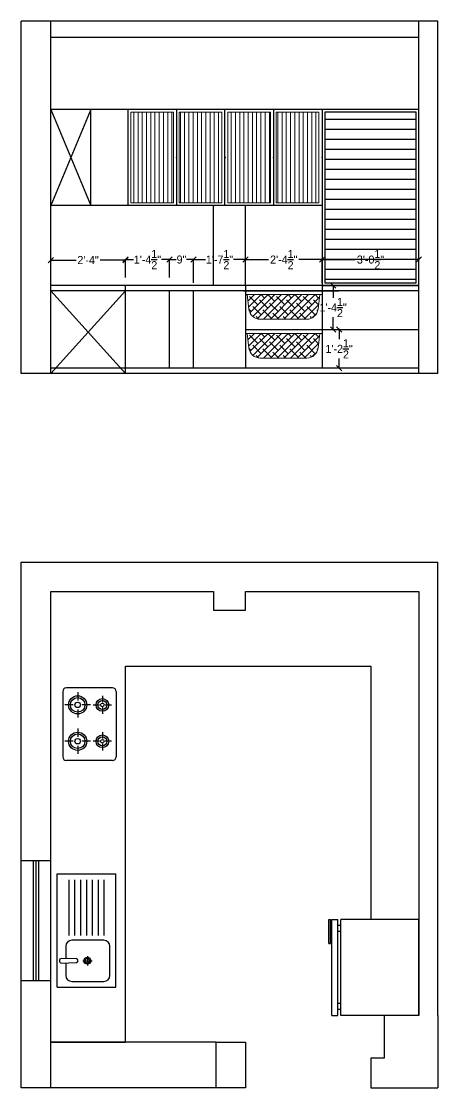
# Model space of a CAD drawing. Header units: inches. Extents: x -2624 to 3682, y -673 to 3670.
# Drawn here: x 3220.5 to 3376.5, y 1065.8 to 1465.4 of the extents above; entities that cross this region are included whole.
import ezdxf

# ---------------------------------------------------------------- set-up
doc = ezdxf.new("R2010")
doc.units = ezdxf.units.IN
doc.header["$MEASUREMENT"] = 0
for name, color, linetype in [('EQUIP', 5, 'Continuous'), ('IEL-HATCH-002', 7, 'Continuous'), ('SAN', 5, 'Continuous')]:
    doc.layers.add(name, color=color, linetype=linetype)
doc.styles.add('HEMI', font='stylu.ttf')
doc.styles.get("Standard").update_dxf_attribs({"font": 'arial.ttf'})
doc.dimstyles.get("Standard").update_dxf_attribs({"dimtxt": 0.18, "dimasz": 0.18, "dimexe": 0.18, "dimexo": 0.0625, "dimgap": 0.09, "dimtad": 0, "dimtih": 1, "dimtoh": 1, "dimdec": 0, "dimzin": 0, "dimdsep": 46, "dimlunit": 4, "dimtxsty": 'Standard', "dimcen": 0.09, "dimadec": 0, "dimazin": 0, "dimtfac": 1, "dimtdec": 0, "dimtofl": 0, "dimtmove": 0, "dimatfit": 3, "dimfxl": 1, "dimtolj": 1, "dimtzin": 0, "dimarcsym": 0})

# ---------------------------------------------------------------- blocks, each defined once
blk = doc.blocks.new('WG')
at = {"layer": 'SAN', "color": 18, "true_color": 0x000000}
for p, q in [((4231.065638550973, 652.5319430328256), (4231.065638550973, 623.281943032826)), ((4267.065638550973, 652.5319430328259), (4231.065638550973, 652.531943032826)), ((4267.065638550973, 652.5319430328259), (4267.065638550973, 623.281943032826)), ((4267.065638550973, 623.281943032826), (4231.065638550973, 623.281943032826)), ((4267.065638550973, 622.1569430328259), (4231.065638550973, 622.1569430328259)), ((4231.065638550973, 619.9069430328261), (4231.065638550973, 622.1569430328259)), ((4267.065638550973, 619.9069430328261), (4231.065638550973, 619.9069430328261)), ((4233.315638550973, 623.281943032826), (4233.315638550973, 622.1569430328259)), ((4235.003138550973, 619.3444430328258), (4235.003138550973, 619.9069430328261)), ((4235.565638550973, 623.281943032826), (4235.565638550973, 622.1569430328259)), ((4236.128138550973, 619.3444430328258), (4236.128138550973, 619.9069430328261)), ((4262.565638550973, 623.281943032826), (4262.565638550973, 622.1569430328259)), ((4264.815638550973, 623.281943032826), (4264.815638550973, 622.1569430328259)), ((4267.065638550973, 619.9069430328261), (4267.065638550973, 622.1569430328259)), ((4240.065638550973, 619.3444430328258), (4231.065638550973, 619.3444430328258)), ((4231.065638550973, 618.781943032826), (4231.065638550973, 619.3444430328258)), ((4240.065638550973, 618.781943032826), (4231.065638550973, 618.781943032826)), ((4240.065638550973, 618.781943032826), (4240.065638550973, 619.3444430328258))]:
    blk.add_line(p, q, dxfattribs=at)
blk = doc.blocks.new('RGB')
at = {"layer": 'EQUIP', "color": 18, "true_color": 0x000000}
for p, q in [((4240.949396927213, 653.78338388839), (4240.949396927213, 636.5086947636133)), ((4242.312052364825, 655.146039326002), (4266.811849972455, 655.146039326002)), ((4247.352780533489, 651.0205015579319), (4247.352780533489, 653.4051485737574)), ((4260.979334909605, 653.4051485737574), (4260.979334909605, 651.0205015579319)), ((4268.174505410067, 653.78338388839), (4268.174505410067, 636.5086947636133)), ((4243.946141939463, 649.9985099797243), (4246.330788955281, 649.9985099797243)), ((4247.352780533489, 646.5918713856992), (4247.352780533489, 648.9765184015167)), ((4248.374772111703, 649.9985099797243), (4250.759419127522, 649.9985099797243)), ((4257.572696315579, 649.9985099797243), (4259.957343331397, 649.9985099797243)), ((4260.979334909605, 648.9765184015167), (4260.979334909605, 646.5918713856992)), ((4262.001326487813, 649.9985099797243), (4264.38597350363, 649.9985099797243)), ((4247.352780533489, 645.5151090936006), (4247.352780533489, 642.4491343589701)), ((4260.979334909605, 645.5151090936006), (4260.979334909605, 642.4491343589701)), ((4242.583486501853, 640.7458150619574), (4245.649461236476, 640.7458150619574)), ((4249.056099830508, 640.7458150619574), (4252.122074565132, 640.7458150619574)), ((4256.210040877962, 640.7458150619574), (4259.276015612592, 640.7458150619574)), ((4262.682654206617, 640.7458150619574), (4265.748628941248, 640.7458150619574)), ((4247.352780533489, 639.0424957649448), (4247.352780533489, 635.9765210303221)), ((4260.979334909605, 639.0424957649448), (4260.979334909605, 635.9765210303221)), ((4242.312052364825, 635.1460393260013), (4266.811849972455, 635.1460393260013))]:
    blk.add_line(p, q, dxfattribs=at)
for centre, radius in [((4247.352780533489, 649.9985099797243), 2.384647015819859), ((4247.352780533489, 649.9985099797243), 1.703319297014185), ((4260.979334909605, 649.9985099797243), 2.384647015819859), ((4260.979334909605, 649.9985099797243), 1.703319297014185), ((4247.352780533489, 649.9985099797243), 0.6813277188056739), ((4260.979334909605, 649.9985099797243), 0.6813277188056739), ((4247.352780533489, 640.7458150619574), 3.40663859402837), ((4247.352780533489, 640.7458150619574), 2.725310875222696), ((4260.979334909605, 640.7458150619574), 3.40663859402837), ((4260.979334909605, 640.7458150619574), 2.725310875222696), ((4247.352780533489, 640.7458150619574), 1.021991578208511), ((4260.979334909605, 640.7458150619574), 1.021991578208511)]:
    blk.add_circle(centre, radius, dxfattribs=at)
for centre, start, end in [((4242.312052364825, 653.78338388839), 90, 180), ((4266.811849972455, 653.78338388839), 0, 90), ((4242.312052364825, 636.5086947636133), 180, 270), ((4266.811849972455, 636.5086947636133), 270, 0)]:
    blk.add_arc(centre, 1.362655437611348, start, end, dxfattribs=at)
blk = doc.blocks.new('SINK')
at = {"layer": 'SAN', "color": 18, "true_color": 0x000000}
for p, q in [((4279.259619133049, 624.3091743788965), (4321.764469464816, 624.3091743788965)), ((4279.259619133049, 624.3091743788965), (4279.259619133049, 602.3091743788964)), ((4321.764469464816, 624.3091743788965), (4321.764469464816, 602.3091743788964)), ((4319.564469464816, 619.9091743788973), (4298.731315340232, 619.9091743788973)), ((4319.564469464816, 617.7091743788975), (4298.731315340232, 617.7091743788975)), ((4319.564469464816, 615.5091743788976), (4298.731315340232, 615.5091743788976)), ((4290.970670386439, 612.9304205113132), (4287.450670386438, 612.9304205113132)), ((4289.210670386438, 614.6904205113128), (4289.210670386438, 611.1704205113128)), ((4319.564469464816, 613.3091743788978), (4298.731315340232, 613.3091743788978)), ((4319.564469464816, 611.1091743788971), (4298.731315340232, 611.1091743788971)), ((4319.564469464816, 608.9091743788973), (4298.731315340232, 608.9091743788973)), ((4319.564469464816, 606.7091743788974), (4298.731315340232, 606.7091743788974)), ((4279.259619133049, 602.3091743788964), (4321.764469464816, 602.3091743788964))]:
    blk.add_line(p, q, dxfattribs=at)
blk.add_lwpolyline([(4288.410412534103, 621.0091743788963), (4283.659619133049, 621.0091743788963, 0.4142135623730951), (4281.459619133049, 618.8091743788965), (4281.459619133049, 606.7091743788974, 0.4142135623730951), (4283.659619133049, 604.5091743788976), (4294.659619133049, 604.5091743788976, 0.4142135623730951), (4296.859619133049, 606.7091743788974), (4296.859619133049, 618.8091743788965, 0.4142135623730951), (4294.659619133049, 621.0091743788963), (4290.035096446127, 621.0091743788963)], format="xyb", dxfattribs=at)
blk.add_lwpolyline([(4288.340477867223, 622.8037110730555), (4288.566450074419, 617.0052217720398, 0.8993600647135429), (4289.8790589174, 617.0052217779169), (4290.105031107933, 622.803711073522, 0.708919732404312)], format="xyb", close=True, dxfattribs=at)
for radius in [1.320000000000005, 0.8800000000000037]:
    blk.add_circle((4289.210670386438, 612.9304205113132), radius, dxfattribs=at)
blk = doc.blocks.new('_Oblique')
at = {"color": 0, "linetype": 'ByBlock', "lineweight": -2}
blk.add_line((-0.5, -0.5), (0.5, 0.5), dxfattribs=at)
blk = doc.blocks.new('*D153')
at = {"color": 254, "lineweight": -2, "transparency": 16777216}
for p, q in [((3231.531101937773, 1369.434130840076), (3231.531101937773, 1376.144279863172)), ((3259.531101937773, 1369.434130840076), (3259.531101937773, 1376.144279863172))]:
    blk.add_line(p, q, dxfattribs=at)
at = {"color": 5, "lineweight": -2, "transparency": 16777216}
for p, q in [((3231.531101937773, 1375.964279863172), (3241.043224924596, 1375.964279863172)), ((3259.531101937773, 1375.964279863172), (3250.01897895095, 1375.964279863172))]:
    blk.add_line(p, q, dxfattribs=at)
at = {"layer": 'Defpoints', "color": 0, "transparency": 16777216}
for p in [(3231.531101937773, 1375.964279863172), (3231.531101937773, 1366.434130840076), (3259.531101937773, 1366.434130840076)]:
    blk.add_point(p, dxfattribs=at)
at = {"color": 5, "lineweight": -2, "transparency": 16777216, "xscale": 2, "yscale": 2, "zscale": 2, "rotation": 180}
blk.add_blockref('_Oblique', (3231.531101937773, 1375.964279863172), dxfattribs=at)
at = {"color": 5, "lineweight": -2, "transparency": 16777216, "xscale": 2, "yscale": 2, "zscale": 2}
blk.add_blockref('_Oblique', (3259.531101937773, 1375.964279863172), dxfattribs=at)
at = {"color": 5, "transparency": 16777216, "insert": (3245.531101937773, 1375.964279863172), "char_height": 3, "attachment_point": 5, "style": 'HEMI'}
blk.add_mtext('\\A1;2\'-4"', dxfattribs=at)
blk = doc.blocks.new('*D161')
at = {"color": 254, "lineweight": -2, "transparency": 16777216}
for p, q in [((3259.531101937773, 1369.434130840076), (3259.531101937773, 1376.324279863172)), ((3276.031101937768, 1369.434130840076), (3276.031101937768, 1376.324279863172))]:
    blk.add_line(p, q, dxfattribs=at)
at = {"color": 5, "lineweight": -2, "transparency": 16777216}
for p, q in [((3259.531101937773, 1376.144279863172), (3262.559696374081, 1376.144279863172)), ((3276.031101937768, 1376.144279863172), (3273.00250750146, 1376.144279863172))]:
    blk.add_line(p, q, dxfattribs=at)
at = {"layer": 'Defpoints', "color": 0, "transparency": 16777216}
for p in [(3276.031101937768, 1376.144279863172), (3259.531101937773, 1366.434130840076), (3276.031101937768, 1366.434130840076)]:
    blk.add_point(p, dxfattribs=at)
at = {"color": 5, "lineweight": -2, "transparency": 16777216, "xscale": 2, "yscale": 2, "zscale": 2, "rotation": 180}
blk.add_blockref('_Oblique', (3259.531101937773, 1376.144279863172), dxfattribs=at)
at = {"color": 5, "lineweight": -2, "transparency": 16777216, "xscale": 2, "yscale": 2, "zscale": 2}
blk.add_blockref('_Oblique', (3276.031101937768, 1376.144279863172), dxfattribs=at)
at = {"color": 5, "transparency": 16777216, "insert": (3267.78110193777, 1376.144279863172), "char_height": 3, "attachment_point": 5, "style": 'HEMI'}
blk.add_mtext('\\A1;1\'-4{\\H1x;\\S1/2;}"', dxfattribs=at)
blk = doc.blocks.new('*D162')
at = {"color": 254, "lineweight": -2, "transparency": 16777216}
for p, q in [((3276.031101937768, 1369.434130840076), (3276.031101937768, 1376.324279863172)), ((3285.031101937768, 1367.434130840076), (3285.031101937768, 1376.324279863172))]:
    blk.add_line(p, q, dxfattribs=at)
at = {"color": 5, "lineweight": -2, "transparency": 16777216}
for p, q in [((3276.031101937768, 1376.144279863172), (3278.589711015366, 1376.144279863172)), ((3285.031101937768, 1376.144279863172), (3282.472492860169, 1376.144279863172))]:
    blk.add_line(p, q, dxfattribs=at)
at = {"layer": 'Defpoints', "color": 0, "transparency": 16777216}
for p in [(3285.031101937768, 1376.144279863172), (3276.031101937768, 1366.434130840076), (3285.031101937768, 1364.434130840076)]:
    blk.add_point(p, dxfattribs=at)
at = {"color": 5, "lineweight": -2, "transparency": 16777216, "xscale": 2, "yscale": 2, "zscale": 2, "rotation": 180}
blk.add_blockref('_Oblique', (3276.031101937768, 1376.144279863172), dxfattribs=at)
at = {"color": 5, "lineweight": -2, "transparency": 16777216, "xscale": 2, "yscale": 2, "zscale": 2}
blk.add_blockref('_Oblique', (3285.031101937768, 1376.144279863172), dxfattribs=at)
at = {"color": 5, "transparency": 16777216, "insert": (3280.531101937768, 1376.144279863172), "char_height": 3, "attachment_point": 5, "style": 'HEMI'}
blk.add_mtext('\\A1;9"', dxfattribs=at)
blk = doc.blocks.new('*D163')
at = {"color": 254, "lineweight": -2, "transparency": 16777216}
for p, q in [((3285.031101937768, 1367.434130840076), (3285.031101937768, 1376.324279863172)), ((3304.531101937773, 1367.434130840076), (3304.531101937773, 1376.324279863172))]:
    blk.add_line(p, q, dxfattribs=at)
at = {"color": 5, "lineweight": -2, "transparency": 16777216}
for p, q in [((3285.031101937768, 1376.144279863172), (3289.559696374081, 1376.144279863172)), ((3304.531101937773, 1376.144279863172), (3300.00250750146, 1376.144279863172))]:
    blk.add_line(p, q, dxfattribs=at)
at = {"layer": 'Defpoints', "color": 0, "transparency": 16777216}
for p in [(3304.531101937773, 1376.144279863172), (3285.031101937768, 1364.434130840076), (3304.531101937773, 1364.434130840076)]:
    blk.add_point(p, dxfattribs=at)
at = {"color": 5, "lineweight": -2, "transparency": 16777216, "xscale": 2, "yscale": 2, "zscale": 2, "rotation": 180}
blk.add_blockref('_Oblique', (3285.031101937768, 1376.144279863172), dxfattribs=at)
at = {"color": 5, "lineweight": -2, "transparency": 16777216, "xscale": 2, "yscale": 2, "zscale": 2}
blk.add_blockref('_Oblique', (3304.531101937773, 1376.144279863172), dxfattribs=at)
at = {"color": 5, "transparency": 16777216, "insert": (3294.78110193777, 1376.144279863172), "char_height": 3, "attachment_point": 5, "style": 'HEMI'}
blk.add_mtext('\\A1;1\'-7{\\H1x;\\S1/2;}"', dxfattribs=at)
blk = doc.blocks.new('*D164')
at = {"color": 254, "lineweight": -2, "transparency": 16777216}
for p, q in [((3304.531101937773, 1367.434130840076), (3304.531101937773, 1376.324279863172)), ((3333.197768604452, 1367.434130840076), (3333.197768604452, 1376.324279863172))]:
    blk.add_line(p, q, dxfattribs=at)
at = {"color": 5, "lineweight": -2, "transparency": 16777216}
for p, q in [((3304.531101937773, 1376.144279863172), (3313.202692957789, 1376.144279863172)), ((3333.197768604452, 1376.144279863172), (3324.526177584436, 1376.144279863172))]:
    blk.add_line(p, q, dxfattribs=at)
at = {"layer": 'Defpoints', "color": 0, "transparency": 16777216}
for p in [(3333.197768604452, 1376.144279863172), (3304.531101937773, 1364.434130840076), (3333.197768604452, 1364.434130840076)]:
    blk.add_point(p, dxfattribs=at)
at = {"color": 5, "lineweight": -2, "transparency": 16777216, "xscale": 2, "yscale": 2, "zscale": 2, "rotation": 180}
blk.add_blockref('_Oblique', (3304.531101937773, 1376.144279863172), dxfattribs=at)
at = {"color": 5, "lineweight": -2, "transparency": 16777216, "xscale": 2, "yscale": 2, "zscale": 2}
blk.add_blockref('_Oblique', (3333.197768604452, 1376.144279863172), dxfattribs=at)
at = {"color": 5, "transparency": 16777216, "insert": (3318.864435271113, 1376.144279863172), "char_height": 3, "attachment_point": 5, "style": 'HEMI'}
blk.add_mtext('\\A1;2\'-4{\\H1x;\\S1/2;}"', dxfattribs=at)
blk = doc.blocks.new('*D165')
at = {"color": 254, "lineweight": -2, "transparency": 16777216}
for p, q in [((3333.197768604452, 1367.434130840076), (3333.197768604452, 1376.324279863172)), ((3369.531101937773, 1367.434130840076), (3369.531101937773, 1376.324279863172))]:
    blk.add_line(p, q, dxfattribs=at)
at = {"color": 5, "lineweight": -2, "transparency": 16777216}
for p, q in [((3333.197768604452, 1376.144279863172), (3345.610452840659, 1376.144279863172)), ((3369.531101937773, 1376.144279863172), (3357.118417701567, 1376.144279863172))]:
    blk.add_line(p, q, dxfattribs=at)
at = {"layer": 'Defpoints', "color": 0, "transparency": 16777216}
for p in [(3369.531101937773, 1376.144279863172), (3333.197768604452, 1364.434130840076), (3369.531101937773, 1364.434130840076)]:
    blk.add_point(p, dxfattribs=at)
at = {"color": 5, "lineweight": -2, "transparency": 16777216, "xscale": 2, "yscale": 2, "zscale": 2, "rotation": 180}
blk.add_blockref('_Oblique', (3333.197768604452, 1376.144279863172), dxfattribs=at)
at = {"color": 5, "lineweight": -2, "transparency": 16777216, "xscale": 2, "yscale": 2, "zscale": 2}
blk.add_blockref('_Oblique', (3369.531101937773, 1376.144279863172), dxfattribs=at)
at = {"color": 5, "transparency": 16777216, "insert": (3351.364435271113, 1376.144279863172), "char_height": 3, "attachment_point": 5, "style": 'HEMI'}
blk.add_mtext('\\A1;3\'-0{\\H1x;\\S1/2;}"', dxfattribs=at)
blk = doc.blocks.new('*D166')
at = {"color": 254, "lineweight": -2, "transparency": 16777216}
for p, q in [((3336.197768604454, 1366.434130840077), (3337.519698876669, 1366.434130840077)), ((3336.197768604453, 1349.934130840077), (3337.519698876669, 1349.934130840077))]:
    blk.add_line(p, q, dxfattribs=at)
at = {"color": 5, "lineweight": -2, "transparency": 16777216}
for p, q in [((3337.339698876669, 1366.434130840077), (3337.339698876669, 1361.854291894249)), ((3337.339698876669, 1349.934130840077), (3337.339698876669, 1354.513969785904))]:
    blk.add_line(p, q, dxfattribs=at)
at = {"layer": 'Defpoints', "color": 0, "transparency": 16777216}
for p in [(3333.197768604454, 1366.434130840077), (3333.197768604453, 1349.934130840077), (3337.339698876669, 1349.934130840077)]:
    blk.add_point(p, dxfattribs=at)
at = {"color": 5, "lineweight": -2, "transparency": 16777216, "xscale": 2, "yscale": 2, "zscale": 2}
for p, rotation in [((3337.339698876669, 1366.434130840077), 90), ((3337.339698876669, 1349.934130840077), 270)]:
    blk.add_blockref('_Oblique', p, dxfattribs=dict(at, rotation=rotation))
at = {"color": 5, "transparency": 16777216, "insert": (3337.339698876669, 1358.184130840076), "char_height": 3, "attachment_point": 5, "style": 'HEMI'}
blk.add_mtext('\\A1;1\'-4{\\H1x;\\S1/2;}"', dxfattribs=at)
blk = doc.blocks.new('*D167')
at = {"color": 5, "lineweight": -2, "transparency": 16777216}
for p, q in [((3339.591200539514, 1349.934130840077), (3339.591200539514, 1346.316956608744)), ((3339.591200539514, 1335.434130840077), (3339.591200539514, 1339.051305071409))]:
    blk.add_line(p, q, dxfattribs=at)
at = {"color": 254, "lineweight": -2, "transparency": 16777216}
for p, q in [((3339.858733740563, 1349.934130840077), (3339.771200539514, 1349.934130840077)), ((3339.858733740563, 1335.434130840077), (3339.771200539514, 1335.434130840077))]:
    blk.add_line(p, q, dxfattribs=at)
at = {"layer": 'Defpoints', "color": 0, "transparency": 16777216}
for p in [(3336.858733740563, 1349.934130840077), (3336.858733740563, 1335.434130840077), (3339.591200539514, 1335.434130840077)]:
    blk.add_point(p, dxfattribs=at)
at = {"color": 5, "lineweight": -2, "transparency": 16777216, "xscale": 2, "yscale": 2, "zscale": 2}
for p, rotation in [((3339.591200539514, 1349.934130840077), 90), ((3339.591200539514, 1335.434130840077), 270)]:
    blk.add_blockref('_Oblique', p, dxfattribs=dict(at, rotation=rotation))
at = {"color": 5, "transparency": 16777216, "insert": (3339.591200539514, 1342.684130840076), "char_height": 3, "attachment_point": 5, "style": 'HEMI'}
blk.add_mtext('\\A1;1\'-2{\\H1x;\\S1/2;}"', dxfattribs=at)

msp = doc.modelspace()

# ---------------------------------------------------------------- hatches: boundary and pattern name
at = {"layer": 'IEL-HATCH-002', "lineweight": 5, "true_color": 0xadddf7, "transparency": 33554687}
h = msp.add_hatch(dxfattribs=at)
h.set_pattern_fill('ANSI31', color=141, scale=0.5, angle=45)
h.set_pattern_definition([(90, (-56600.36897238606, -3807.904287796882), (-1.5875, 0), [])])
h.paths.add_polyline_path([(3313.864435271116, 1431.434130840064), (3297.864435271116, 1431.434130840064), (3297.864435271116, 1397.434130840064), (3313.864435271116, 1397.434130840064)])
h.paths.add_polyline_path([(3332.03110193778, 1431.434130840079), (3316.03110193778, 1431.434130840079), (3316.03110193778, 1397.434130840079), (3332.03110193778, 1397.434130840079)])
h.paths.add_polyline_path([(3295.69776860443, 1431.43413084009), (3279.69776860443, 1431.43413084009), (3279.69776860443, 1397.43413084009), (3295.69776860443, 1397.43413084009)])
h.paths.add_polyline_path([(3277.53110193778, 1431.434130840079), (3261.53110193778, 1431.434130840079), (3261.53110193778, 1397.434130840079), (3277.53110193778, 1397.434130840079)])
at = {"layer": 'IEL-HATCH-002', "true_color": 0x000000, "transparency": 33554687}
h = msp.add_hatch(dxfattribs=at)
h.set_pattern_fill('ANSI31', color=18, scale=30, angle=135)
h.set_pattern_definition([(180, (0, 0), (-2.220446049250313e-16, -3.75), [])])
h.paths.add_polyline_path([(3368.531101937773, 1431.434130840076), (3334.197768604452, 1431.434130840076), (3334.197768604452, 1367.434130840076), (3368.531101937773, 1367.434130840076)])
at = {"layer": 'IEL-HATCH-002', "lineweight": 5, "true_color": 0xae9490, "transparency": 33554687}
h = msp.add_hatch(dxfattribs=at)
h.set_pattern_fill('ANSI38', color=253, scale=14.28571428571352)
h.set_pattern_definition([(45, (-24751.63448510808, 6527.381283389692), (-1.262690680690196, 1.262690680690196), []), (135, (-24751.63448510808, 6527.381283389692), (-3.788072042070588, 1.262690680690197), [4.464285714285476, -2.678571428571286])])
h.paths.add_polyline_path([(3331.714300831565, 1357.580552705979), (3332.338621712621, 1363.005559411505), (3305.174334229432, 1363.005559411505), (3305.775265338318, 1357.597244018908, 0.3821615378152151), (3310.034766437999, 1353.784813285146), (3327.45668746602, 1353.78481328516, 0.3810389828892007)])
h = msp.add_hatch(dxfattribs=at)
h.set_pattern_fill('ANSI38', color=253, scale=14.28571428571352)
h.set_pattern_definition([(45, (-24751.63448510808, 6512.833906190921), (-1.262690680690196, 1.262690680690196), []), (135, (-24751.63448510808, 6512.833906190921), (-3.788072042070588, 1.262690680690197), [4.464285714285476, -2.678571428571286])])
h.paths.add_polyline_path([(3331.714300831565, 1343.033175507207), (3332.338621712621, 1348.458182212733), (3305.174334229432, 1348.458182212733), (3305.775265338318, 1343.049866820136, 0.3821615378152151), (3310.034766437999, 1339.237436086374), (3327.45668746602, 1339.237436086388, 0.3810389828892007)])

# ---------------------------------------------------------------- linework, layer by layer
at = {"color": 18, "true_color": 0x000000}
for p, q in [((3220.531101937773, 1333.434130840076), (3220.531101937773, 1465.434130840076)), ((3376.531101937773, 1465.434130840076), (3220.531101937773, 1465.434130840076)), ((3231.531101937773, 1333.434130840076), (3231.531101937773, 1465.434130840076)), ((3369.531101937773, 1333.434130840076), (3369.531101937773, 1465.434130840076)), ((3376.531101937773, 1333.434130840076), (3376.531101937773, 1465.434130840076)), ((3369.531101937773, 1459.434130840076), (3231.531101937773, 1459.434130840076)), ((3369.531101937773, 1459.434130840076), (3231.531101937773, 1459.434130840076)), ((3369.531101937773, 1432.434130840076), (3231.531101937773, 1432.434130840076)), ((3246.531101937788, 1396.434130840077), (3246.53110193778, 1432.434130840076)), ((3260.531101937788, 1396.43413084008), (3260.53110193778, 1432.434130840079)), ((3296.781101937773, 1396.434130840076), (3296.781101937773, 1432.434130840076)), ((3333.197768604452, 1396.434130840076), (3231.531101937773, 1396.434130840076)), ((3292.531101937773, 1366.434130840076), (3292.531101937773, 1396.434130840076)), ((3304.531101937773, 1366.434130840076), (3304.531101937773, 1396.434130840076)), ((3333.197768604452, 1396.434130840076), (3333.197768604452, 1366.434130840076)), ((3369.531101937773, 1366.434130840076), (3231.531101937773, 1366.434130840076)), ((3369.531101937773, 1364.434130840076), (3231.531101937773, 1364.434130840076)), ((3259.531101937773, 1364.434130840076), (3231.531101937773, 1333.434130840076)), ((3259.531101937773, 1333.434130840076), (3231.531101937773, 1364.434130840076)), ((3259.531101937773, 1333.434130840076), (3259.531101937773, 1366.434130840076)), ((3276.031101937768, 1335.434130840076), (3276.031101937768, 1364.434130840076)), ((3285.031101937768, 1335.434130840076), (3285.031101937768, 1364.434130840076)), ((3304.531101937773, 1366.434130840076), (3304.531101937773, 1335.434130840076)), ((3333.197768604452, 1366.434130840076), (3333.197768604452, 1335.434130840076)), ((3333.197768604452, 1349.934130840076), (3369.531101937773, 1349.934130840076)), ((3369.531101937773, 1335.434130840076), (3231.531101937773, 1335.434130840076)), ((3376.531101937773, 1333.434130840076), (3220.531101937773, 1333.434130840076)), ((3220.531101937773, 1065.778524324116), (3220.531101937773, 1262.778524324116)), ((3220.531101937773, 1262.778524324116), (3376.531101937773, 1262.778524324116)), ((3376.531101937773, 1092.778524324116), (3376.531101937773, 1262.778524324116)), ((3231.531101937773, 1150.778524324116), (3231.531101937773, 1251.778524324116)), ((3231.531101937773, 1251.778524324116), (3292.531101937773, 1251.778524324116)), ((3292.531101937773, 1251.778524324116), (3292.531101937773, 1244.778524324116)), ((3304.531101937773, 1244.778524324116), (3304.531101937773, 1251.778524324116)), ((3304.531101937773, 1251.778524324116), (3369.531101937773, 1251.778524324116)), ((3369.531101937773, 1251.778524324116), (3369.531101937773, 1092.778524324116)), ((3292.531101937773, 1244.778524324116), (3304.531101937773, 1244.778524324116)), ((3333.531101937773, 1223.778524324116), (3351.531101937773, 1223.778524324116)), ((3351.531101937773, 1223.778524324116), (3351.531101937773, 1128.778524324116)), ((3231.531101937773, 1150.778524324116), (3220.531101937773, 1150.778524324116)), ((3231.531101937773, 1065.778524324116), (3231.531101937773, 1150.778524324116)), ((3231.531101937773, 1105.778524324116), (3220.531101937773, 1105.778524324116)), ((3356.531101937773, 1092.778524324116), (3356.531101937773, 1076.778524324116)), ((3293.531101937773, 1082.778524324116), (3231.531101937773, 1082.778524324116)), ((3293.531101937773, 1065.778524324116), (3293.531101937773, 1082.778524324116)), ((3293.531101937773, 1082.778524324116), (3304.531101937773, 1082.778524324116)), ((3304.531101937773, 1082.778524324116), (3304.531101937773, 1065.778524324116)), ((3356.531101937773, 1076.778524324116), (3351.531101937773, 1076.778524324116)), ((3351.531101937773, 1076.778524324116), (3351.531101937773, 1065.778524324116)), ((3293.531101937773, 1065.778524324116), (3220.531101937773, 1065.778524324116)), ((3304.531101937773, 1065.778524324116), (3293.531101937773, 1065.778524324116)), ((3351.531101937773, 1065.778524324116), (3376.531101937773, 1065.778524324116))]:
    msp.add_line(p, q, dxfattribs=at)
for p, q in [((3231.531101937773, 1432.434130840076), (3246.531101937788, 1396.434130840076)), ((3246.53110193778, 1432.434130840076), (3231.531101937773, 1396.434130840076)), ((3278.69776860443, 1432.434130840076), (3278.697768604452, 1396.434130840076)), ((3315.03110193778, 1432.434130840076), (3315.03110193778, 1396.434130840076)), ((3333.19776860443, 1432.434130840076), (3333.197768604452, 1396.434130840076)), ((3351.531101937773, 1364.434130840076), (3259.531101937773, 1364.434130840076)), ((3303.756477971026, 1364.434130840076), (3333.761393769102, 1364.434130840076)), ((3320.531101937773, 1364.434130840076), (3339.531101937795, 1364.434130840076)), ((3304.531101937773, 1349.934130840076), (3333.197768604452, 1349.934130840075)), ((3376.531101937773, 1092.778524324116), (3376.531101937773, 1065.778524324116))]:
    msp.add_line(p, q)
at = {"lineweight": 5}
for p, q in [((3304.531101937773, 1363.005559411505), (3333.197768604452, 1363.005559411505)), ((3304.531101937773, 1348.458182212733), (3333.197768604452, 1348.458182212733))]:
    msp.add_line(p, q, dxfattribs=at)
at = {"color": 143, "true_color": 0x7aafdf}
for p, q in [((3225.031101937773, 1105.778524324116), (3225.031101937773, 1150.778524324116)), ((3226.031101937773, 1105.778524324116), (3226.031101937773, 1150.778524324116)), ((3227.031101937773, 1105.778524324116), (3227.031101937773, 1150.778524324116))]:
    msp.add_line(p, q, dxfattribs=at)
at = {"lineweight": 5}
for points in [[(3261.53110193778, 1431.434130840079), (3277.53110193778, 1431.434130840079), (3277.53110193778, 1397.434130840079), (3261.53110193778, 1397.434130840079)], [(3279.69776860443, 1431.43413084009), (3295.69776860443, 1431.43413084009), (3295.69776860443, 1397.43413084009), (3279.69776860443, 1397.43413084009)], [(3297.864435271116, 1431.434130840064), (3313.864435271116, 1431.434130840064), (3313.864435271116, 1397.434130840064), (3297.864435271116, 1397.434130840064)], [(3316.03110193778, 1431.434130840079), (3332.03110193778, 1431.434130840079), (3332.03110193778, 1397.434130840079), (3316.03110193778, 1397.434130840079)]]:
    msp.add_lwpolyline(points, close=True, dxfattribs=at)
at = {"color": 18, "true_color": 0x000000}
for points in [[(3333.197768604452, 1366.434130840076), (3369.531101937773, 1366.434130840076), (3369.531101937773, 1432.434130840076), (3333.197768604452, 1432.434130840076)], [(3334.197768604452, 1367.434130840076), (3368.531101937773, 1367.434130840076), (3368.531101937773, 1431.434130840076), (3334.197768604452, 1431.434130840076)]]:
    msp.add_lwpolyline(points, close=True, dxfattribs=at)
at = {"lineweight": 5}
for points in [[(3305.174334229432, 1363.005559411505), (3305.775265338318, 1357.597244018906, 0.3821615378151847), (3310.034766437999, 1353.784813285146), (3327.45668746602, 1353.78481328516, 0.3810389828891323), (3331.714300831565, 1357.580552705981), (3332.338621712621, 1363.005559411505)], [(3305.174334229432, 1348.458182212733), (3305.775265338318, 1343.049866820134, 0.3821615378151847), (3310.034766437999, 1339.237436086374), (3327.45668746602, 1339.237436086388, 0.3810389828891323), (3331.714300831565, 1343.033175507208), (3332.338621712621, 1348.458182212733)]]:
    msp.add_lwpolyline(points, format="xyb", dxfattribs=at)
at = {"color": 18, "true_color": 0x000000}
msp.add_lwpolyline([(3231.531101937773, 1082.778524324116), (3259.531101937773, 1082.778524324116), (3259.531101937773, 1223.778524324116), (3333.531101937773, 1223.778524324116)], dxfattribs=at)
for p in [(3278.697768604445, 1414.43413084008), (3296.864435271109, 1414.43413084008), (3315.03110193778, 1414.43413084008), (3333.197768604445, 1414.43413084008)]:
    msp.add_point(p)

# ---------------------------------------------------------------- block references
for name, p, rotation in [('RGB', (2600.89841342127, 5456.590427230094), 270), ('SINK', (3858.210835494672, -3175.858538021033), 90), ('WG', (2716.99915890495, 5359.844162875088), 270)]:
    msp.add_blockref(name, p, dxfattribs=dict(rotation=rotation))

# ---------------------------------------------------------------- dimensions: what is measured, and where the dimension line sits
for base, p1, p2, override, picture, middle in [((3276.031101937768, 1376.144279863172), (3259.531101937773, 1366.434130840076), (3276.031101937768, 1366.434130840076), {"dimtxt": 3, "dimasz": 2, "dimexo": 3, "dimdec": 1, "dimtxsty": 'HEMI', "dimblk": 'Oblique', "dimcen": 0, "dimclrd": 5, "dimclre": 254, "dimclrt": 5, "dimtdec": 1, "dimldrblk": 'Oblique', "dimfxl": 0.03937007874015748, "dimarcsym": 1}, '*D161', (3267.78110193777, 1376.144279863172)), ((3304.531101937773, 1376.144279863172), (3285.031101937768, 1364.434130840076), (3304.531101937773, 1364.434130840076), {"dimtxt": 3, "dimasz": 2, "dimexo": 3, "dimdec": 1, "dimtxsty": 'HEMI', "dimblk": 'Oblique', "dimcen": 0, "dimclrd": 5, "dimclre": 254, "dimclrt": 5, "dimtdec": 1, "dimtmove": 1, "dimldrblk": 'Oblique', "dimfxl": 0.03937007874015748, "dimarcsym": 1}, '*D163', (3294.78110193777, 1376.144279863172)), ((3333.197768604452, 1376.144279863172), (3304.531101937773, 1364.434130840076), (3333.197768604452, 1364.434130840076), {"dimtxt": 3, "dimasz": 2, "dimexo": 3, "dimdec": 1, "dimtxsty": 'HEMI', "dimblk": 'Oblique', "dimcen": 0, "dimclrd": 5, "dimclre": 254, "dimclrt": 5, "dimtdec": 1, "dimtmove": 1, "dimldrblk": 'Oblique', "dimfxl": 0.03937007874015748, "dimarcsym": 1}, '*D164', (3318.864435271113, 1376.144279863172)), ((3369.531101937773, 1376.144279863172), (3333.197768604452, 1364.434130840076), (3369.531101937773, 1364.434130840076), {"dimtxt": 3, "dimasz": 2, "dimexo": 3, "dimdec": 1, "dimtxsty": 'HEMI', "dimblk": 'Oblique', "dimcen": 0, "dimclrd": 5, "dimclre": 254, "dimclrt": 5, "dimtdec": 1, "dimtmove": 1, "dimldrblk": 'Oblique', "dimfxl": 0.03937007874015748, "dimarcsym": 1}, '*D165', (3351.364435271113, 1376.144279863172)), ((3231.531101937773, 1375.964279863172), (3259.531101937773, 1366.434130840076), (3231.531101937773, 1366.434130840076), {"dimtxt": 3, "dimasz": 2, "dimexo": 3, "dimdec": 1, "dimtxsty": 'HEMI', "dimblk": 'Oblique', "dimcen": 0, "dimclrd": 5, "dimclre": 254, "dimclrt": 5, "dimtdec": 1, "dimldrblk": 'Oblique', "dimfxl": 0.03937007874015748, "dimarcsym": 1}, '*D153', (3245.531101937773, 1375.964279863172)), ((3285.031101937768, 1376.144279863172), (3276.031101937768, 1366.434130840076), (3285.031101937768, 1364.434130840076), {"dimtxt": 3, "dimasz": 2, "dimexo": 3, "dimdec": 1, "dimtxsty": 'HEMI', "dimblk": 'Oblique', "dimcen": 0, "dimclrd": 5, "dimclre": 254, "dimclrt": 5, "dimtdec": 1, "dimtmove": 1, "dimldrblk": 'Oblique', "dimfxl": 0.03937007874015748, "dimarcsym": 1}, '*D162', (3280.531101937768, 1376.144279863172))]:
    dim = msp.add_linear_dim(base=base, p1=p1, p2=p2, dimstyle='Standard', override=override, dxfattribs=at)
    dim.commit()
    dim.dimension.update_dxf_attribs({"geometry": picture, "text_midpoint": middle})
for base, p1, p2, picture, middle in [((3337.339698876669, 1349.934130840077), (3333.197768604452, 1366.434130840076), (3333.197768604452, 1349.934130840076), '*D166', (3337.339698876669, 1358.184130840076)), ((3339.591200539514, 1335.434130840077), (3336.858733740561, 1349.934130840077), (3336.858733740561, 1335.434130840076), '*D167', (3339.591200539514, 1342.684130840076))]:
    dim = msp.add_linear_dim(base=base, p1=p1, p2=p2, angle=90, dimstyle='Standard', override={"dimtxt": 3, "dimasz": 2, "dimexo": 3, "dimdec": 1, "dimtxsty": 'HEMI', "dimblk": 'Oblique', "dimcen": 0, "dimclrd": 5, "dimclre": 254, "dimclrt": 5, "dimtdec": 1, "dimldrblk": 'Oblique', "dimfxl": 0.03937007874015748, "dimarcsym": 1}, dxfattribs=at)
    dim.commit()
    dim.dimension.update_dxf_attribs({"geometry": picture, "text_midpoint": middle})

doc.saveas('drawing.dxf')
